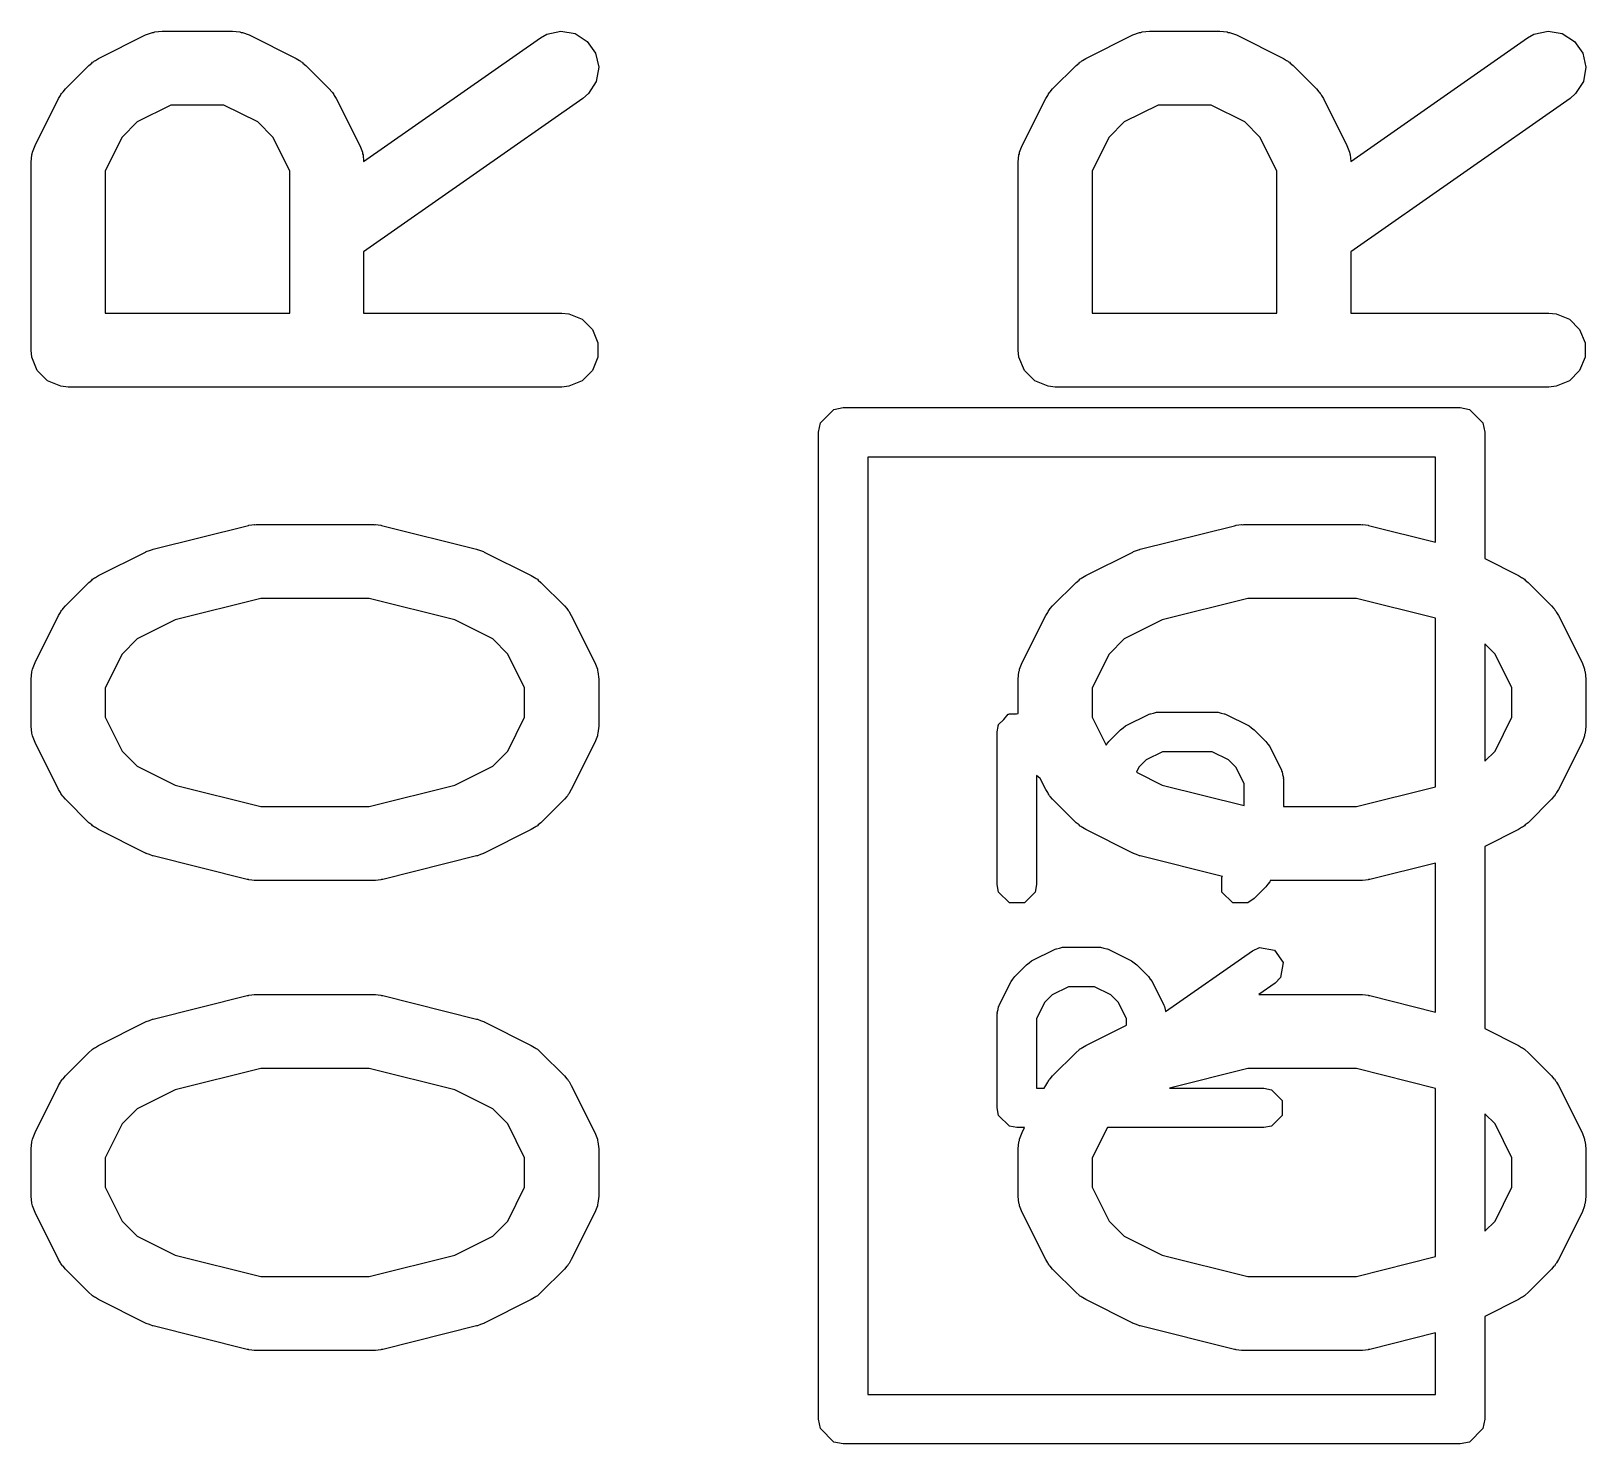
# Model space of a CAD drawing. Header units: inches. Extents: x 1.92 to 4.46, y -4.34 to -2.08.
# Drawn here: x 2.198 to 2.322, y -3.5457 to -3.4329 of the extents above; entities that cross this region are included whole.
import ezdxf

# ---------------------------------------------------------------- set-up
doc = ezdxf.new("R2010")
doc.units = ezdxf.units.IN
doc.header["$MEASUREMENT"] = 0
doc.layers.add('BLACK', color=250, linetype='CONTINUOUS')

msp = doc.modelspace()

# ---------------------------------------------------------------- linework, layer by layer
at = {"layer": 'BLACK', "linetype": 'CONTINUOUS'}
for p, q in [((2.20341, -3.43514), (2.20716, -3.43326)), ((2.20716, -3.43326), (2.2077, -3.43305)), ((2.2077, -3.43305), (2.2078, -3.43305)), ((2.2078, -3.43305), (2.2079, -3.43301)), ((2.2079, -3.43301), (2.20848, -3.43295)), ((2.20848, -3.43295), (2.2141, -3.43295)), ((2.2141, -3.43295), (2.21468, -3.43301)), ((2.21468, -3.43301), (2.21477, -3.43305)), ((2.21477, -3.43305), (2.21488, -3.43305)), ((2.21488, -3.43305), (2.21542, -3.43326)), ((2.21542, -3.43326), (2.21917, -3.43514)), ((2.22455, -3.44336), (2.23865, -3.43348)), ((2.23865, -3.43348), (2.23916, -3.4332)), ((2.23916, -3.4332), (2.24028, -3.43295)), ((2.24028, -3.43295), (2.24142, -3.43315)), ((2.24142, -3.43315), (2.24239, -3.43377)), ((2.24239, -3.43377), (2.24305, -3.43471)), ((2.28215, -3.43514), (2.2859, -3.43326)), ((2.2859, -3.43326), (2.28644, -3.43305)), ((2.28644, -3.43305), (2.28654, -3.43305)), ((2.28654, -3.43305), (2.28664, -3.43301)), ((2.28664, -3.43301), (2.28722, -3.43295)), ((2.28722, -3.43295), (2.29284, -3.43295)), ((2.29284, -3.43295), (2.29342, -3.43301)), ((2.29342, -3.43301), (2.29351, -3.43305)), ((2.29351, -3.43305), (2.29362, -3.43305)), ((2.29362, -3.43305), (2.29416, -3.43326)), ((2.29416, -3.43326), (2.29791, -3.43514)), ((2.30329, -3.44336), (2.31739, -3.43348)), ((2.31739, -3.43348), (2.3179, -3.4332)), ((2.3179, -3.4332), (2.31902, -3.43295)), ((2.31902, -3.43295), (2.32016, -3.43315)), ((2.32016, -3.43315), (2.32113, -3.43377)), ((2.32113, -3.43377), (2.32179, -3.43471)), ((2.20316, -3.43529), (2.20341, -3.43514)), ((2.21917, -3.43514), (2.21942, -3.43529)), ((2.24305, -3.43471), (2.2433, -3.43584)), ((2.2819, -3.43529), (2.28215, -3.43514)), ((2.29791, -3.43514), (2.29816, -3.43529)), ((2.32179, -3.43471), (2.32204, -3.43584)), ((2.20076, -3.43756), (2.20264, -3.43569)), ((2.20264, -3.43569), (2.20287, -3.4355)), ((2.20287, -3.4355), (2.20292, -3.43544)), ((2.20292, -3.43544), (2.20301, -3.43539)), ((2.20301, -3.43539), (2.20309, -3.43532)), ((2.20309, -3.43532), (2.20316, -3.43529)), ((2.21942, -3.43529), (2.21949, -3.43532)), ((2.21949, -3.43532), (2.21957, -3.43539)), ((2.21957, -3.43539), (2.21966, -3.43544)), ((2.21966, -3.43544), (2.21971, -3.4355)), ((2.21971, -3.4355), (2.21994, -3.43569)), ((2.21994, -3.43569), (2.22181, -3.43756)), ((2.2433, -3.43584), (2.2431, -3.43697)), ((2.2795, -3.43756), (2.28138, -3.43569)), ((2.28138, -3.43569), (2.28161, -3.4355)), ((2.28161, -3.4355), (2.28166, -3.43544)), ((2.28166, -3.43544), (2.28175, -3.43539)), ((2.28175, -3.43539), (2.28183, -3.43532)), ((2.28183, -3.43532), (2.2819, -3.43529)), ((2.29816, -3.43529), (2.29823, -3.43532)), ((2.29823, -3.43532), (2.29831, -3.43539)), ((2.29831, -3.43539), (2.2984, -3.43544)), ((2.2984, -3.43544), (2.29845, -3.4355)), ((2.29845, -3.4355), (2.29868, -3.43569)), ((2.29868, -3.43569), (2.30055, -3.43756)), ((2.32204, -3.43584), (2.32184, -3.43697)), ((2.20058, -3.43779), (2.20076, -3.43756)), ((2.22181, -3.43756), (2.222, -3.43779)), ((2.2431, -3.43697), (2.24248, -3.43794)), ((2.27932, -3.43779), (2.2795, -3.43756)), ((2.30055, -3.43756), (2.30074, -3.43779)), ((2.32184, -3.43697), (2.32122, -3.43794)), ((2.19834, -3.44208), (2.20021, -3.43833)), ((2.20021, -3.43833), (2.20037, -3.43808)), ((2.20037, -3.43808), (2.2004, -3.43801)), ((2.2004, -3.43801), (2.20046, -3.43793)), ((2.20046, -3.43793), (2.20052, -3.43784)), ((2.20052, -3.43784), (2.20058, -3.43779)), ((2.20917, -3.43885), (2.20648, -3.4402)), ((2.2134, -3.43885), (2.20917, -3.43885)), ((2.2161, -3.4402), (2.2134, -3.43885)), ((2.222, -3.43779), (2.22206, -3.43784)), ((2.22206, -3.43784), (2.22211, -3.43793)), ((2.22211, -3.43793), (2.22218, -3.43801)), ((2.22218, -3.43801), (2.22221, -3.43808)), ((2.22221, -3.43808), (2.22237, -3.43833)), ((2.22237, -3.43833), (2.22424, -3.44208)), ((2.24204, -3.43832), (2.22455, -3.45056)), ((2.24248, -3.43794), (2.24204, -3.43832)), ((2.27708, -3.44208), (2.27895, -3.43833)), ((2.27895, -3.43833), (2.27911, -3.43808)), ((2.27911, -3.43808), (2.27914, -3.43801)), ((2.27914, -3.43801), (2.2792, -3.43793)), ((2.2792, -3.43793), (2.27926, -3.43784)), ((2.27926, -3.43784), (2.27932, -3.43779)), ((2.28791, -3.43885), (2.28522, -3.4402)), ((2.29214, -3.43885), (2.28791, -3.43885)), ((2.29484, -3.4402), (2.29214, -3.43885)), ((2.30074, -3.43779), (2.3008, -3.43784)), ((2.3008, -3.43784), (2.30085, -3.43793)), ((2.30085, -3.43793), (2.30092, -3.43801)), ((2.30092, -3.43801), (2.30095, -3.43808)), ((2.30095, -3.43808), (2.30111, -3.43833)), ((2.30111, -3.43833), (2.30298, -3.44208)), ((2.32078, -3.43832), (2.30329, -3.45056)), ((2.32122, -3.43794), (2.32078, -3.43832)), ((2.20528, -3.4414), (2.20393, -3.4441)), ((2.20648, -3.4402), (2.20528, -3.4414)), ((2.2173, -3.4414), (2.2161, -3.4402)), ((2.21865, -3.4441), (2.2173, -3.4414)), ((2.28402, -3.4414), (2.28267, -3.4441)), ((2.28522, -3.4402), (2.28402, -3.4414)), ((2.29604, -3.4414), (2.29484, -3.4402)), ((2.29739, -3.4441), (2.29604, -3.4414)), ((2.19812, -3.44273), (2.19813, -3.44262)), ((2.19813, -3.44262), (2.19834, -3.44208)), ((2.22424, -3.44208), (2.22445, -3.44262)), ((2.22445, -3.44262), (2.22445, -3.44273)), ((2.27686, -3.44273), (2.27687, -3.44262)), ((2.27687, -3.44262), (2.27708, -3.44208)), ((2.30298, -3.44208), (2.30319, -3.44262)), ((2.30319, -3.44262), (2.3032, -3.44273)), ((2.19802, -3.4434), (2.19808, -3.44282)), ((2.19802, -3.4584), (2.19802, -3.4434)), ((2.19808, -3.44282), (2.19812, -3.44273)), ((2.22445, -3.44273), (2.2245, -3.44282)), ((2.2245, -3.44282), (2.22455, -3.44336)), ((2.27676, -3.4434), (2.27682, -3.44282)), ((2.27676, -3.4584), (2.27676, -3.4434)), ((2.27682, -3.44282), (2.27686, -3.44273)), ((2.3032, -3.44273), (2.30324, -3.44282)), ((2.30324, -3.44282), (2.30329, -3.44336)), ((2.20393, -3.4441), (2.20393, -3.45545)), ((2.21865, -3.45545), (2.21865, -3.4441)), ((2.28267, -3.4441), (2.28267, -3.45545)), ((2.29739, -3.45545), (2.29739, -3.4441)), ((2.22455, -3.45056), (2.22455, -3.45545)), ((2.30329, -3.45056), (2.30329, -3.45545)), ((2.20393, -3.45545), (2.21865, -3.45545)), ((2.22455, -3.45545), (2.24035, -3.45545)), ((2.24035, -3.45545), (2.24092, -3.4555)), ((2.24092, -3.4555), (2.24199, -3.45594)), ((2.24199, -3.45594), (2.2428, -3.45676)), ((2.28267, -3.45545), (2.29739, -3.45545)), ((2.30329, -3.45545), (2.31909, -3.45545)), ((2.31909, -3.45545), (2.31966, -3.4555)), ((2.31966, -3.4555), (2.32073, -3.45594)), ((2.32073, -3.45594), (2.32154, -3.45676)), ((2.2428, -3.45676), (2.24324, -3.45782)), ((2.32154, -3.45676), (2.32198, -3.45782)), ((2.19808, -3.45897), (2.19802, -3.4584)), ((2.24324, -3.45782), (2.24324, -3.45897)), ((2.27682, -3.45897), (2.27676, -3.4584)), ((2.32198, -3.45782), (2.32198, -3.45897)), ((2.19852, -3.46004), (2.19808, -3.45897)), ((2.24324, -3.45897), (2.2428, -3.46004)), ((2.27726, -3.46004), (2.27682, -3.45897)), ((2.32198, -3.45897), (2.32154, -3.46004)), ((2.19934, -3.46085), (2.19852, -3.46004)), ((2.2004, -3.46129), (2.19934, -3.46085)), ((2.24199, -3.46085), (2.24092, -3.46129)), ((2.2428, -3.46004), (2.24199, -3.46085)), ((2.27808, -3.46085), (2.27726, -3.46004)), ((2.27914, -3.46129), (2.27808, -3.46085)), ((2.32073, -3.46085), (2.31966, -3.46129)), ((2.32154, -3.46004), (2.32073, -3.46085)), ((2.20098, -3.46135), (2.2004, -3.46129)), ((2.24035, -3.46135), (2.20098, -3.46135)), ((2.24092, -3.46129), (2.24035, -3.46135)), ((2.27972, -3.46135), (2.27914, -3.46129)), ((2.31909, -3.46135), (2.27972, -3.46135)), ((2.31966, -3.46129), (2.31909, -3.46135)), ((2.26098, -3.46421), (2.26204, -3.46314)), ((2.26204, -3.46314), (2.2628, -3.46299)), ((2.2628, -3.46299), (2.31201, -3.46299)), ((2.31201, -3.46299), (2.31276, -3.46314)), ((2.31276, -3.46314), (2.31383, -3.46421)), ((2.26083, -3.46496), (2.26098, -3.46421)), ((2.26083, -3.5437), (2.26083, -3.46496)), ((2.31383, -3.46421), (2.31398, -3.46496)), ((2.31398, -3.46496), (2.31398, -3.47504)), ((2.26476, -3.46693), (2.26476, -3.54173)), ((2.31004, -3.46693), (2.26476, -3.46693)), ((2.31004, -3.47372), (2.31004, -3.46693)), ((2.20776, -3.47428), (2.21526, -3.47241)), ((2.21526, -3.47241), (2.21536, -3.47239)), ((2.21536, -3.47239), (2.2154, -3.47238)), ((2.2154, -3.47238), (2.21562, -3.47235)), ((2.21562, -3.47235), (2.21583, -3.47232)), ((2.21583, -3.47232), (2.21587, -3.47233)), ((2.21587, -3.47233), (2.21598, -3.47232)), ((2.21598, -3.47232), (2.22535, -3.47232)), ((2.22535, -3.47232), (2.22545, -3.47233)), ((2.22545, -3.47233), (2.22549, -3.47232)), ((2.22549, -3.47232), (2.22571, -3.47235)), ((2.22571, -3.47235), (2.22593, -3.47238)), ((2.22593, -3.47238), (2.22597, -3.47239)), ((2.22597, -3.47239), (2.22607, -3.47241)), ((2.22607, -3.47241), (2.23356, -3.47428)), ((2.2865, -3.47428), (2.294, -3.47241)), ((2.294, -3.47241), (2.2941, -3.47239)), ((2.2941, -3.47239), (2.29414, -3.47238)), ((2.29414, -3.47238), (2.29436, -3.47235)), ((2.29436, -3.47235), (2.29457, -3.47232)), ((2.29457, -3.47232), (2.29461, -3.47233)), ((2.29461, -3.47233), (2.29472, -3.47232)), ((2.29472, -3.47232), (2.30409, -3.47232)), ((2.30409, -3.47232), (2.30419, -3.47233)), ((2.30419, -3.47233), (2.30423, -3.47232)), ((2.30423, -3.47232), (2.30445, -3.47235)), ((2.30445, -3.47235), (2.30467, -3.47238)), ((2.30467, -3.47238), (2.30471, -3.47239)), ((2.30471, -3.47239), (2.30481, -3.47241)), ((2.30481, -3.47241), (2.31004, -3.47372)), ((2.20341, -3.47638), (2.20716, -3.47451)), ((2.20716, -3.47451), (2.2072, -3.47449)), ((2.2072, -3.47449), (2.20721, -3.47448)), ((2.20721, -3.47448), (2.20746, -3.47439)), ((2.20746, -3.47439), (2.2077, -3.4743)), ((2.2077, -3.4743), (2.20772, -3.4743)), ((2.20772, -3.4743), (2.20776, -3.47428)), ((2.23356, -3.47428), (2.23361, -3.4743)), ((2.23361, -3.4743), (2.23363, -3.4743)), ((2.23363, -3.4743), (2.23387, -3.47439)), ((2.23387, -3.47439), (2.23411, -3.47448)), ((2.23411, -3.47448), (2.23413, -3.47449)), ((2.23413, -3.47449), (2.23417, -3.47451)), ((2.23417, -3.47451), (2.23792, -3.47638)), ((2.28215, -3.47638), (2.2859, -3.47451)), ((2.2859, -3.47451), (2.28594, -3.47449)), ((2.28594, -3.47449), (2.28596, -3.47448)), ((2.28596, -3.47448), (2.2862, -3.47439)), ((2.2862, -3.47439), (2.28644, -3.4743)), ((2.28644, -3.4743), (2.28646, -3.4743)), ((2.28646, -3.4743), (2.2865, -3.47428)), ((2.31398, -3.47504), (2.31666, -3.47638)), ((2.20076, -3.47881), (2.20264, -3.47693)), ((2.20264, -3.47693), (2.20287, -3.47675)), ((2.20287, -3.47675), (2.20292, -3.47669)), ((2.20292, -3.47669), (2.20301, -3.47663)), ((2.20301, -3.47663), (2.20309, -3.47657)), ((2.20309, -3.47657), (2.20316, -3.47654)), ((2.20316, -3.47654), (2.20341, -3.47638)), ((2.23792, -3.47638), (2.23817, -3.47654)), ((2.23817, -3.47654), (2.23824, -3.47657)), ((2.23824, -3.47657), (2.23832, -3.47663)), ((2.23832, -3.47663), (2.23841, -3.47669)), ((2.23841, -3.47669), (2.23846, -3.47675)), ((2.23846, -3.47675), (2.23869, -3.47693)), ((2.23869, -3.47693), (2.24056, -3.47881)), ((2.2795, -3.47881), (2.28138, -3.47693)), ((2.28138, -3.47693), (2.28161, -3.47675)), ((2.28161, -3.47675), (2.28166, -3.47669)), ((2.28166, -3.47669), (2.28175, -3.47663)), ((2.28175, -3.47663), (2.28183, -3.47657)), ((2.28183, -3.47657), (2.2819, -3.47654)), ((2.2819, -3.47654), (2.28215, -3.47638)), ((2.31666, -3.47638), (2.31691, -3.47654)), ((2.31691, -3.47654), (2.31698, -3.47657)), ((2.31698, -3.47657), (2.31706, -3.47663)), ((2.31706, -3.47663), (2.31715, -3.47669)), ((2.31715, -3.47669), (2.3172, -3.47675)), ((2.3172, -3.47675), (2.31743, -3.47693)), ((2.31743, -3.47693), (2.3193, -3.47881)), ((2.21634, -3.47822), (2.20951, -3.47993)), ((2.22499, -3.47822), (2.21634, -3.47822)), ((2.23182, -3.47993), (2.22499, -3.47822)), ((2.29508, -3.47822), (2.28825, -3.47993)), ((2.30373, -3.47822), (2.29508, -3.47822)), ((2.31004, -3.4798), (2.30373, -3.47822)), ((2.19834, -3.48333), (2.20021, -3.47958)), ((2.20021, -3.47958), (2.20037, -3.47933)), ((2.20037, -3.47933), (2.2004, -3.47926)), ((2.2004, -3.47926), (2.20046, -3.47917)), ((2.20046, -3.47917), (2.20052, -3.47909)), ((2.20052, -3.47909), (2.20058, -3.47903)), ((2.20058, -3.47903), (2.20076, -3.47881)), ((2.24056, -3.47881), (2.24075, -3.47903)), ((2.24075, -3.47903), (2.24081, -3.47909)), ((2.24081, -3.47909), (2.24086, -3.47917)), ((2.24086, -3.47917), (2.24093, -3.47926)), ((2.24093, -3.47926), (2.24096, -3.47933)), ((2.24096, -3.47933), (2.24111, -3.47958)), ((2.24111, -3.47958), (2.24299, -3.48333)), ((2.27708, -3.48333), (2.27895, -3.47958)), ((2.27895, -3.47958), (2.27911, -3.47933)), ((2.27911, -3.47933), (2.27914, -3.47926)), ((2.27914, -3.47926), (2.2792, -3.47917)), ((2.2792, -3.47917), (2.27926, -3.47909)), ((2.27926, -3.47909), (2.27932, -3.47903)), ((2.27932, -3.47903), (2.2795, -3.47881)), ((2.31004, -3.49324), (2.31004, -3.4798)), ((2.3193, -3.47881), (2.31949, -3.47903)), ((2.31949, -3.47903), (2.31955, -3.47909)), ((2.31955, -3.47909), (2.3196, -3.47917)), ((2.3196, -3.47917), (2.31967, -3.47926)), ((2.31967, -3.47926), (2.3197, -3.47933)), ((2.3197, -3.47933), (2.31985, -3.47958)), ((2.31985, -3.47958), (2.32173, -3.48333)), ((2.20951, -3.47993), (2.20648, -3.48145)), ((2.23485, -3.48145), (2.23182, -3.47993)), ((2.28825, -3.47993), (2.28522, -3.48145)), ((2.20648, -3.48145), (2.20528, -3.48265)), ((2.23605, -3.48265), (2.23485, -3.48145)), ((2.28522, -3.48145), (2.28402, -3.48265)), ((2.31479, -3.48265), (2.31398, -3.48184)), ((2.31398, -3.48184), (2.31398, -3.4912)), ((2.19813, -3.48387), (2.19834, -3.48333)), ((2.20528, -3.48265), (2.20393, -3.48534)), ((2.23739, -3.48534), (2.23605, -3.48265)), ((2.24299, -3.48333), (2.2432, -3.48387)), ((2.27687, -3.48387), (2.27708, -3.48333)), ((2.28402, -3.48265), (2.28267, -3.48534)), ((2.31613, -3.48534), (2.31479, -3.48265)), ((2.32173, -3.48333), (2.32194, -3.48387)), ((2.19802, -3.48465), (2.19808, -3.48407)), ((2.19802, -3.4884), (2.19802, -3.48465)), ((2.19808, -3.48407), (2.19812, -3.48397)), ((2.19812, -3.48397), (2.19813, -3.48387)), ((2.2432, -3.48387), (2.2432, -3.48397)), ((2.2432, -3.48397), (2.24324, -3.48407)), ((2.24324, -3.48407), (2.2433, -3.48465)), ((2.2433, -3.48465), (2.2433, -3.4884)), ((2.27676, -3.48465), (2.27682, -3.48407)), ((2.27676, -3.4874), (2.27676, -3.48465)), ((2.27682, -3.48407), (2.27686, -3.48397)), ((2.27686, -3.48397), (2.27687, -3.48387)), ((2.32194, -3.48387), (2.32194, -3.48397)), ((2.32194, -3.48397), (2.32198, -3.48407)), ((2.32198, -3.48407), (2.32204, -3.48465)), ((2.32204, -3.48465), (2.32204, -3.4884)), ((2.20393, -3.48534), (2.20393, -3.4877)), ((2.23739, -3.4877), (2.23739, -3.48534)), ((2.28267, -3.48534), (2.28267, -3.4877)), ((2.31613, -3.4877), (2.31613, -3.48534)), ((2.28755, -3.48736), (2.2878, -3.48729)), ((2.2878, -3.48729), (2.28783, -3.4873)), ((2.28783, -3.4873), (2.28791, -3.48729)), ((2.28791, -3.48729), (2.29259, -3.48729)), ((2.29259, -3.48729), (2.29267, -3.4873)), ((2.29267, -3.4873), (2.29271, -3.48729)), ((2.29271, -3.48729), (2.29295, -3.48736)), ((2.19808, -3.48897), (2.19802, -3.4884)), ((2.20393, -3.4877), (2.20528, -3.4904)), ((2.23605, -3.4904), (2.23739, -3.4877)), ((2.2433, -3.4884), (2.24324, -3.48897)), ((2.27508, -3.48886), (2.27517, -3.48842)), ((2.27517, -3.48836), (2.27519, -3.48833)), ((2.27517, -3.48842), (2.27517, -3.48836)), ((2.27519, -3.48833), (2.2752, -3.48826)), ((2.2752, -3.48826), (2.2756, -3.48787)), ((2.2756, -3.48787), (2.27596, -3.48745)), ((2.27596, -3.48745), (2.27602, -3.48745)), ((2.27602, -3.48745), (2.27606, -3.48741)), ((2.27606, -3.48741), (2.27661, -3.48741)), ((2.27661, -3.48741), (2.27676, -3.4874)), ((2.28267, -3.4877), (2.28378, -3.48992)), ((2.28492, -3.48869), (2.28513, -3.48855)), ((2.28513, -3.48855), (2.28533, -3.48839)), ((2.28533, -3.48839), (2.2872, -3.48746)), ((2.2872, -3.48746), (2.28728, -3.48743)), ((2.28728, -3.48743), (2.28731, -3.48741)), ((2.28731, -3.48741), (2.28755, -3.48736)), ((2.29295, -3.48736), (2.2932, -3.48741)), ((2.2932, -3.48741), (2.29322, -3.48743)), ((2.29322, -3.48743), (2.2933, -3.48746)), ((2.2933, -3.48746), (2.29517, -3.48839)), ((2.29517, -3.48839), (2.29537, -3.48855)), ((2.29537, -3.48855), (2.29558, -3.48869)), ((2.31479, -3.4904), (2.31613, -3.4877)), ((2.32204, -3.4884), (2.32198, -3.48897)), ((2.19812, -3.48907), (2.19808, -3.48897)), ((2.19813, -3.48918), (2.19812, -3.48907)), ((2.19834, -3.48972), (2.19813, -3.48918)), ((2.20021, -3.49347), (2.19834, -3.48972)), ((2.24299, -3.48972), (2.24111, -3.49347)), ((2.2432, -3.48918), (2.24299, -3.48972)), ((2.24324, -3.48897), (2.2432, -3.48907)), ((2.2432, -3.48907), (2.2432, -3.48918)), ((2.27508, -3.50105), (2.27508, -3.48886)), ((2.28384, -3.48983), (2.28398, -3.48963)), ((2.28398, -3.48963), (2.28492, -3.48869)), ((2.29558, -3.48869), (2.29652, -3.48963)), ((2.29652, -3.48963), (2.29666, -3.48984)), ((2.32173, -3.48972), (2.31985, -3.49347)), ((2.32194, -3.48918), (2.32173, -3.48972)), ((2.32198, -3.48897), (2.32194, -3.48907)), ((2.32194, -3.48907), (2.32194, -3.48918)), ((2.20528, -3.4904), (2.20648, -3.49159)), ((2.23485, -3.49159), (2.23605, -3.4904)), ((2.28378, -3.48992), (2.28384, -3.48983)), ((2.28828, -3.49044), (2.28697, -3.4911)), ((2.29222, -3.49044), (2.28828, -3.49044)), ((2.29354, -3.4911), (2.29222, -3.49044)), ((2.29666, -3.48984), (2.29682, -3.49003)), ((2.29682, -3.49003), (2.29775, -3.49191)), ((2.31398, -3.4912), (2.31479, -3.4904)), ((2.20648, -3.49159), (2.20951, -3.49311)), ((2.23182, -3.49311), (2.23485, -3.49159)), ((2.28639, -3.49167), (2.28619, -3.49208)), ((2.28619, -3.49208), (2.28825, -3.49311)), ((2.28697, -3.4911), (2.28639, -3.49167)), ((2.29411, -3.49167), (2.29354, -3.4911)), ((2.29477, -3.49299), (2.29411, -3.49167)), ((2.29775, -3.49191), (2.29777, -3.49199)), ((2.29777, -3.49199), (2.2978, -3.49201)), ((2.2978, -3.49201), (2.29785, -3.49226)), ((2.29785, -3.49226), (2.29792, -3.4925)), ((2.20037, -3.49371), (2.20021, -3.49347)), ((2.20951, -3.49311), (2.21634, -3.49482)), ((2.22499, -3.49482), (2.23182, -3.49311)), ((2.24111, -3.49347), (2.24096, -3.49371)), ((2.2785, -3.49257), (2.27823, -3.49233)), ((2.27823, -3.49233), (2.27823, -3.50105)), ((2.27895, -3.49347), (2.2785, -3.49257)), ((2.27911, -3.49371), (2.27895, -3.49347)), ((2.28825, -3.49311), (2.29477, -3.49474)), ((2.29477, -3.49474), (2.29477, -3.49299)), ((2.29792, -3.4925), (2.2979, -3.49254)), ((2.2979, -3.49254), (2.29792, -3.49261)), ((2.29792, -3.49261), (2.29792, -3.49482)), ((2.30373, -3.49482), (2.31004, -3.49324)), ((2.31985, -3.49347), (2.3197, -3.49371)), ((2.2004, -3.49379), (2.20037, -3.49371)), ((2.20046, -3.49387), (2.2004, -3.49379)), ((2.20052, -3.49396), (2.20046, -3.49387)), ((2.20058, -3.49401), (2.20052, -3.49396)), ((2.20076, -3.49423), (2.20058, -3.49401)), ((2.20264, -3.49611), (2.20076, -3.49423)), ((2.24056, -3.49423), (2.23869, -3.49611)), ((2.24075, -3.49401), (2.24056, -3.49423)), ((2.24081, -3.49396), (2.24075, -3.49401)), ((2.24086, -3.49387), (2.24081, -3.49396)), ((2.24093, -3.49379), (2.24086, -3.49387)), ((2.24096, -3.49371), (2.24093, -3.49379)), ((2.27914, -3.49379), (2.27911, -3.49371)), ((2.2792, -3.49387), (2.27914, -3.49379)), ((2.27926, -3.49396), (2.2792, -3.49387)), ((2.27932, -3.49401), (2.27926, -3.49396)), ((2.2795, -3.49423), (2.27932, -3.49401)), ((2.28138, -3.49611), (2.2795, -3.49423)), ((2.3193, -3.49423), (2.31743, -3.49611)), ((2.31949, -3.49401), (2.3193, -3.49423)), ((2.31955, -3.49396), (2.31949, -3.49401)), ((2.3196, -3.49387), (2.31955, -3.49396)), ((2.31967, -3.49379), (2.3196, -3.49387)), ((2.3197, -3.49371), (2.31967, -3.49379)), ((2.21634, -3.49482), (2.22499, -3.49482)), ((2.29792, -3.49482), (2.30373, -3.49482)), ((2.20287, -3.49629), (2.20264, -3.49611)), ((2.20292, -3.49635), (2.20287, -3.49629)), ((2.20301, -3.49641), (2.20292, -3.49635)), ((2.20309, -3.49647), (2.20301, -3.49641)), ((2.20316, -3.4965), (2.20309, -3.49647)), ((2.20341, -3.49666), (2.20316, -3.4965)), ((2.20716, -3.49854), (2.20341, -3.49666)), ((2.23792, -3.49666), (2.23417, -3.49854)), ((2.23817, -3.4965), (2.23792, -3.49666)), ((2.23824, -3.49647), (2.23817, -3.4965)), ((2.23832, -3.49641), (2.23824, -3.49647)), ((2.23841, -3.49635), (2.23832, -3.49641)), ((2.23846, -3.49629), (2.23841, -3.49635)), ((2.23869, -3.49611), (2.23846, -3.49629)), ((2.28161, -3.49629), (2.28138, -3.49611)), ((2.28166, -3.49635), (2.28161, -3.49629)), ((2.28175, -3.49641), (2.28166, -3.49635)), ((2.28183, -3.49647), (2.28175, -3.49641)), ((2.2819, -3.4965), (2.28183, -3.49647)), ((2.28215, -3.49666), (2.2819, -3.4965)), ((2.2859, -3.49854), (2.28215, -3.49666)), ((2.31666, -3.49666), (2.31398, -3.498)), ((2.31691, -3.4965), (2.31666, -3.49666)), ((2.31698, -3.49647), (2.31691, -3.4965)), ((2.31706, -3.49641), (2.31698, -3.49647)), ((2.31715, -3.49635), (2.31706, -3.49641)), ((2.3172, -3.49629), (2.31715, -3.49635)), ((2.31743, -3.49611), (2.3172, -3.49629)), ((2.31398, -3.498), (2.31398, -3.51253)), ((2.2072, -3.49855), (2.20716, -3.49854)), ((2.20721, -3.49856), (2.2072, -3.49855)), ((2.20746, -3.49865), (2.20721, -3.49856)), ((2.2077, -3.49874), (2.20746, -3.49865)), ((2.20772, -3.49874), (2.2077, -3.49874)), ((2.20776, -3.49876), (2.20772, -3.49874)), ((2.21526, -3.50063), (2.20776, -3.49876)), ((2.23356, -3.49876), (2.22607, -3.50063)), ((2.23361, -3.49874), (2.23356, -3.49876)), ((2.23363, -3.49874), (2.23361, -3.49874)), ((2.23387, -3.49865), (2.23363, -3.49874)), ((2.23411, -3.49856), (2.23387, -3.49865)), ((2.23413, -3.49855), (2.23411, -3.49856)), ((2.23417, -3.49854), (2.23413, -3.49855)), ((2.28594, -3.49855), (2.2859, -3.49854)), ((2.28596, -3.49856), (2.28594, -3.49855)), ((2.2862, -3.49865), (2.28596, -3.49856)), ((2.28644, -3.49874), (2.2862, -3.49865)), ((2.28646, -3.49874), (2.28644, -3.49874)), ((2.2865, -3.49876), (2.28646, -3.49874)), ((2.29305, -3.5004), (2.2865, -3.49876)), ((2.31004, -3.49933), (2.30481, -3.50063)), ((2.31004, -3.51121), (2.31004, -3.49933)), ((2.21536, -3.50065), (2.21526, -3.50063)), ((2.2154, -3.50067), (2.21536, -3.50065)), ((2.21562, -3.50069), (2.2154, -3.50067)), ((2.21583, -3.50072), (2.21562, -3.50069)), ((2.21587, -3.50071), (2.21583, -3.50072)), ((2.21598, -3.50072), (2.21587, -3.50071)), ((2.22535, -3.50072), (2.21598, -3.50072)), ((2.22545, -3.50071), (2.22535, -3.50072)), ((2.22549, -3.50072), (2.22545, -3.50071)), ((2.22571, -3.50069), (2.22549, -3.50072)), ((2.22593, -3.50067), (2.22571, -3.50069)), ((2.22597, -3.50065), (2.22593, -3.50067)), ((2.22607, -3.50063), (2.22597, -3.50065)), ((2.29301, -3.50045), (2.29305, -3.5004)), ((2.29301, -3.50165), (2.29301, -3.50045)), ((2.29682, -3.50082), (2.29666, -3.50102)), ((2.29686, -3.50072), (2.29682, -3.50082)), ((2.30409, -3.50072), (2.29686, -3.50072)), ((2.30419, -3.50071), (2.30409, -3.50072)), ((2.30423, -3.50072), (2.30419, -3.50071)), ((2.30445, -3.50069), (2.30423, -3.50072)), ((2.30467, -3.50067), (2.30445, -3.50069)), ((2.30471, -3.50065), (2.30467, -3.50067)), ((2.30481, -3.50063), (2.30471, -3.50065)), ((2.2752, -3.50165), (2.27508, -3.50105)), ((2.27606, -3.5025), (2.2752, -3.50165)), ((2.27811, -3.50165), (2.27726, -3.5025)), ((2.27823, -3.50105), (2.27811, -3.50165)), ((2.29387, -3.5025), (2.29301, -3.50165)), ((2.29558, -3.50216), (2.29507, -3.5025)), ((2.29652, -3.50123), (2.29558, -3.50216)), ((2.29666, -3.50102), (2.29652, -3.50123)), ((2.27726, -3.5025), (2.27606, -3.5025)), ((2.29507, -3.5025), (2.29387, -3.5025)), ((2.27763, -3.50729), (2.27783, -3.50714)), ((2.27783, -3.50714), (2.2797, -3.5062)), ((2.2797, -3.5062), (2.27978, -3.50618)), ((2.27978, -3.50618), (2.27981, -3.50616)), ((2.27981, -3.50616), (2.28005, -3.50611)), ((2.28005, -3.50611), (2.2803, -3.50604)), ((2.2803, -3.50604), (2.28033, -3.50605)), ((2.28033, -3.50605), (2.28041, -3.50604)), ((2.28041, -3.50604), (2.28322, -3.50604)), ((2.28322, -3.50604), (2.2833, -3.50605)), ((2.2833, -3.50605), (2.28333, -3.50604)), ((2.28333, -3.50604), (2.28358, -3.50611)), ((2.28358, -3.50611), (2.28382, -3.50616)), ((2.28382, -3.50616), (2.28385, -3.50618)), ((2.28385, -3.50618), (2.28393, -3.5062)), ((2.28393, -3.5062), (2.2858, -3.50714)), ((2.2858, -3.50714), (2.286, -3.5073)), ((2.28852, -3.51117), (2.29544, -3.50632)), ((2.29544, -3.50632), (2.296, -3.50607)), ((2.296, -3.50607), (2.29719, -3.50628)), ((2.29719, -3.50628), (2.29788, -3.50727)), ((2.27634, -3.50858), (2.27648, -3.50837)), ((2.27648, -3.50837), (2.27742, -3.50744)), ((2.27742, -3.50744), (2.27763, -3.50729)), ((2.286, -3.5073), (2.28621, -3.50744)), ((2.28621, -3.50744), (2.28715, -3.50837)), ((2.28715, -3.50837), (2.28729, -3.50858)), ((2.29788, -3.50727), (2.29767, -3.50846)), ((2.27525, -3.51066), (2.27619, -3.50878)), ((2.27619, -3.50878), (2.27634, -3.50858)), ((2.28078, -3.50919), (2.27947, -3.50984)), ((2.28285, -3.50919), (2.28078, -3.50919)), ((2.28416, -3.50984), (2.28285, -3.50919)), ((2.28729, -3.50858), (2.28744, -3.50878)), ((2.28744, -3.50878), (2.28838, -3.51066)), ((2.29725, -3.5089), (2.29594, -3.50981)), ((2.29767, -3.50846), (2.29725, -3.5089)), ((2.20776, -3.51178), (2.21526, -3.5099)), ((2.21526, -3.5099), (2.21536, -3.50989)), ((2.21536, -3.50989), (2.2154, -3.50987)), ((2.2154, -3.50987), (2.21562, -3.50985)), ((2.21562, -3.50985), (2.21583, -3.50982)), ((2.21583, -3.50982), (2.21587, -3.50982)), ((2.21587, -3.50982), (2.21598, -3.50981)), ((2.21598, -3.50981), (2.22535, -3.50981)), ((2.22535, -3.50981), (2.22545, -3.50982)), ((2.22545, -3.50982), (2.22549, -3.50982)), ((2.22549, -3.50982), (2.22571, -3.50985)), ((2.22571, -3.50985), (2.22593, -3.50987)), ((2.22593, -3.50987), (2.22597, -3.50989)), ((2.22597, -3.50989), (2.22607, -3.5099)), ((2.22607, -3.5099), (2.23356, -3.51178)), ((2.27516, -3.51101), (2.2752, -3.51076)), ((2.2752, -3.51076), (2.27523, -3.51073)), ((2.27523, -3.51073), (2.27525, -3.51066)), ((2.27889, -3.51042), (2.27823, -3.51173)), ((2.27947, -3.50984), (2.27889, -3.51042)), ((2.28474, -3.51042), (2.28416, -3.50984)), ((2.2854, -3.51173), (2.28474, -3.51042)), ((2.28838, -3.51066), (2.2884, -3.51073)), ((2.2884, -3.51073), (2.28843, -3.51076)), ((2.28843, -3.51076), (2.28847, -3.51101)), ((2.29594, -3.50981), (2.30409, -3.50981)), ((2.30409, -3.50981), (2.30419, -3.50982)), ((2.30419, -3.50982), (2.30423, -3.50982)), ((2.30423, -3.50982), (2.30445, -3.50985)), ((2.30445, -3.50985), (2.30467, -3.50987)), ((2.30467, -3.50987), (2.30471, -3.50989)), ((2.30471, -3.50989), (2.30481, -3.5099)), ((2.30481, -3.5099), (2.31004, -3.51121)), ((2.20341, -3.51388), (2.20716, -3.512)), ((2.20716, -3.512), (2.2072, -3.51198)), ((2.2072, -3.51198), (2.20721, -3.51197)), ((2.20721, -3.51197), (2.20746, -3.51189)), ((2.20746, -3.51189), (2.2077, -3.51179)), ((2.2077, -3.51179), (2.20772, -3.51179)), ((2.20772, -3.51179), (2.20776, -3.51178)), ((2.23356, -3.51178), (2.23361, -3.51179)), ((2.23361, -3.51179), (2.23363, -3.51179)), ((2.23363, -3.51179), (2.23387, -3.51189)), ((2.23387, -3.51189), (2.23411, -3.51197)), ((2.23411, -3.51197), (2.23413, -3.51198)), ((2.23413, -3.51198), (2.23417, -3.512)), ((2.23417, -3.512), (2.23792, -3.51388)), ((2.27508, -3.51136), (2.2751, -3.51128)), ((2.27508, -3.51886), (2.27508, -3.51136)), ((2.27509, -3.51125), (2.27516, -3.51101)), ((2.2751, -3.51128), (2.27509, -3.51125)), ((2.27823, -3.51173), (2.27823, -3.51729)), ((2.2854, -3.51225), (2.2854, -3.51173)), ((2.28847, -3.51101), (2.28852, -3.51117)), ((2.28215, -3.51388), (2.2854, -3.51225)), ((2.31398, -3.51253), (2.31666, -3.51388)), ((2.20076, -3.5163), (2.20264, -3.51443)), ((2.20264, -3.51443), (2.20287, -3.51424)), ((2.20287, -3.51424), (2.20292, -3.51418)), ((2.20292, -3.51418), (2.20301, -3.51413)), ((2.20301, -3.51413), (2.20309, -3.51406)), ((2.20309, -3.51406), (2.20316, -3.51403)), ((2.20316, -3.51403), (2.20341, -3.51388)), ((2.23792, -3.51388), (2.23817, -3.51403)), ((2.23817, -3.51403), (2.23824, -3.51406)), ((2.23824, -3.51406), (2.23832, -3.51413)), ((2.23832, -3.51413), (2.23841, -3.51418)), ((2.23841, -3.51418), (2.23846, -3.51424)), ((2.23846, -3.51424), (2.23869, -3.51443)), ((2.23869, -3.51443), (2.24056, -3.5163)), ((2.2795, -3.5163), (2.28138, -3.51443)), ((2.28138, -3.51443), (2.28161, -3.51424)), ((2.28161, -3.51424), (2.28166, -3.51418)), ((2.28166, -3.51418), (2.28175, -3.51413)), ((2.28175, -3.51413), (2.28183, -3.51406)), ((2.28183, -3.51406), (2.2819, -3.51403)), ((2.2819, -3.51403), (2.28215, -3.51388)), ((2.31666, -3.51388), (2.31691, -3.51403)), ((2.31691, -3.51403), (2.31698, -3.51406)), ((2.31698, -3.51406), (2.31706, -3.51413)), ((2.31706, -3.51413), (2.31715, -3.51418)), ((2.31715, -3.51418), (2.3172, -3.51424)), ((2.3172, -3.51424), (2.31743, -3.51443)), ((2.31743, -3.51443), (2.3193, -3.5163)), ((2.21634, -3.51572), (2.20951, -3.51743)), ((2.22499, -3.51572), (2.21634, -3.51572)), ((2.23182, -3.51743), (2.22499, -3.51572)), ((2.29508, -3.51572), (2.28882, -3.51729)), ((2.30373, -3.51572), (2.29508, -3.51572)), ((2.31004, -3.5173), (2.30373, -3.51572)), ((2.19834, -3.52082), (2.20021, -3.51707)), ((2.20021, -3.51707), (2.20037, -3.51682)), ((2.20037, -3.51682), (2.2004, -3.51675)), ((2.2004, -3.51675), (2.20046, -3.51667)), ((2.20046, -3.51667), (2.20052, -3.51658)), ((2.20052, -3.51658), (2.20058, -3.51653)), ((2.20058, -3.51653), (2.20076, -3.5163)), ((2.24056, -3.5163), (2.24075, -3.51653)), ((2.24075, -3.51653), (2.24081, -3.51658)), ((2.24081, -3.51658), (2.24086, -3.51667)), ((2.24086, -3.51667), (2.24093, -3.51675)), ((2.24093, -3.51675), (2.24096, -3.51682)), ((2.24096, -3.51682), (2.24111, -3.51707)), ((2.24111, -3.51707), (2.24299, -3.52082)), ((2.27884, -3.51729), (2.27895, -3.51707)), ((2.27895, -3.51707), (2.27911, -3.51682)), ((2.27911, -3.51682), (2.27914, -3.51675)), ((2.27914, -3.51675), (2.2792, -3.51667)), ((2.2792, -3.51667), (2.27926, -3.51658)), ((2.27926, -3.51658), (2.27932, -3.51653)), ((2.27932, -3.51653), (2.2795, -3.5163)), ((2.3193, -3.5163), (2.31949, -3.51653)), ((2.31949, -3.51653), (2.31955, -3.51658)), ((2.31955, -3.51658), (2.3196, -3.51667)), ((2.3196, -3.51667), (2.31967, -3.51675)), ((2.31967, -3.51675), (2.3197, -3.51682)), ((2.3197, -3.51682), (2.31985, -3.51707)), ((2.31985, -3.51707), (2.32173, -3.52082)), ((2.20951, -3.51743), (2.20648, -3.51894)), ((2.23485, -3.51894), (2.23182, -3.51743)), ((2.27823, -3.51729), (2.27884, -3.51729)), ((2.28882, -3.51729), (2.29634, -3.51729)), ((2.29634, -3.51729), (2.29695, -3.51741)), ((2.29695, -3.51741), (2.2978, -3.51826)), ((2.2978, -3.51826), (2.2978, -3.51946)), ((2.31004, -3.53073), (2.31004, -3.5173)), ((2.20648, -3.51894), (2.20528, -3.52014)), ((2.23605, -3.52014), (2.23485, -3.51894)), ((2.2752, -3.51946), (2.27508, -3.51886)), ((2.27606, -3.52032), (2.2752, -3.51946)), ((2.2978, -3.51946), (2.29695, -3.52032)), ((2.31479, -3.52014), (2.31398, -3.51933)), ((2.31398, -3.51933), (2.31398, -3.5287)), ((2.20528, -3.52014), (2.20393, -3.52284)), ((2.23739, -3.52284), (2.23605, -3.52014)), ((2.27666, -3.52043), (2.27606, -3.52032)), ((2.27727, -3.52043), (2.27666, -3.52043)), ((2.27708, -3.52082), (2.27727, -3.52043)), ((2.28387, -3.52043), (2.28267, -3.52284)), ((2.29634, -3.52043), (2.28387, -3.52043)), ((2.29695, -3.52032), (2.29634, -3.52043)), ((2.31613, -3.52284), (2.31479, -3.52014)), ((2.19802, -3.52214), (2.19808, -3.52156)), ((2.19808, -3.52156), (2.19812, -3.52147)), ((2.19812, -3.52147), (2.19813, -3.52136)), ((2.19813, -3.52136), (2.19834, -3.52082)), ((2.24299, -3.52082), (2.2432, -3.52136)), ((2.2432, -3.52136), (2.2432, -3.52147)), ((2.2432, -3.52147), (2.24324, -3.52156)), ((2.24324, -3.52156), (2.2433, -3.52214)), ((2.27676, -3.52214), (2.27682, -3.52156)), ((2.27682, -3.52156), (2.27686, -3.52147)), ((2.27686, -3.52147), (2.27687, -3.52136)), ((2.27687, -3.52136), (2.27708, -3.52082)), ((2.32173, -3.52082), (2.32194, -3.52136)), ((2.32194, -3.52136), (2.32194, -3.52147)), ((2.32194, -3.52147), (2.32198, -3.52156)), ((2.32198, -3.52156), (2.32204, -3.52214)), ((2.19802, -3.52589), (2.19802, -3.52214)), ((2.20393, -3.52284), (2.20393, -3.52519)), ((2.23739, -3.52519), (2.23739, -3.52284)), ((2.2433, -3.52214), (2.2433, -3.52589)), ((2.27676, -3.52589), (2.27676, -3.52214)), ((2.28267, -3.52284), (2.28267, -3.52519)), ((2.31613, -3.52519), (2.31613, -3.52284)), ((2.32204, -3.52214), (2.32204, -3.52589)), ((2.20393, -3.52519), (2.20528, -3.52789)), ((2.23605, -3.52789), (2.23739, -3.52519)), ((2.28267, -3.52519), (2.28402, -3.52789)), ((2.31479, -3.52789), (2.31613, -3.52519)), ((2.19808, -3.52647), (2.19802, -3.52589)), ((2.19812, -3.52656), (2.19808, -3.52647)), ((2.19813, -3.52667), (2.19812, -3.52656)), ((2.19834, -3.52721), (2.19813, -3.52667)), ((2.2432, -3.52667), (2.24299, -3.52721)), ((2.24324, -3.52647), (2.2432, -3.52656)), ((2.2432, -3.52656), (2.2432, -3.52667)), ((2.2433, -3.52589), (2.24324, -3.52647)), ((2.27682, -3.52647), (2.27676, -3.52589)), ((2.27686, -3.52656), (2.27682, -3.52647)), ((2.27687, -3.52667), (2.27686, -3.52656)), ((2.27708, -3.52721), (2.27687, -3.52667)), ((2.32194, -3.52667), (2.32173, -3.52721)), ((2.32198, -3.52647), (2.32194, -3.52656)), ((2.32194, -3.52656), (2.32194, -3.52667)), ((2.32204, -3.52589), (2.32198, -3.52647)), ((2.20021, -3.53096), (2.19834, -3.52721)), ((2.20528, -3.52789), (2.20648, -3.52909)), ((2.23485, -3.52909), (2.23605, -3.52789)), ((2.24299, -3.52721), (2.24111, -3.53096)), ((2.27895, -3.53096), (2.27708, -3.52721)), ((2.28402, -3.52789), (2.28522, -3.52909)), ((2.31398, -3.5287), (2.31479, -3.52789)), ((2.32173, -3.52721), (2.31985, -3.53096)), ((2.20648, -3.52909), (2.20951, -3.5306)), ((2.23182, -3.5306), (2.23485, -3.52909)), ((2.28522, -3.52909), (2.28825, -3.5306)), ((2.20951, -3.5306), (2.21634, -3.53231)), ((2.22499, -3.53231), (2.23182, -3.5306)), ((2.28825, -3.5306), (2.29508, -3.53231)), ((2.20037, -3.53121), (2.20021, -3.53096)), ((2.2004, -3.53128), (2.20037, -3.53121)), ((2.20046, -3.53136), (2.2004, -3.53128)), ((2.20052, -3.53145), (2.20046, -3.53136)), ((2.20058, -3.5315), (2.20052, -3.53145)), ((2.20076, -3.53173), (2.20058, -3.5315)), ((2.20264, -3.5336), (2.20076, -3.53173)), ((2.24056, -3.53173), (2.23869, -3.5336)), ((2.24075, -3.5315), (2.24056, -3.53173)), ((2.24081, -3.53145), (2.24075, -3.5315)), ((2.24086, -3.53136), (2.24081, -3.53145)), ((2.24093, -3.53128), (2.24086, -3.53136)), ((2.24096, -3.53121), (2.24093, -3.53128)), ((2.24111, -3.53096), (2.24096, -3.53121)), ((2.27911, -3.53121), (2.27895, -3.53096)), ((2.27914, -3.53128), (2.27911, -3.53121)), ((2.2792, -3.53136), (2.27914, -3.53128)), ((2.27926, -3.53145), (2.2792, -3.53136)), ((2.27932, -3.5315), (2.27926, -3.53145)), ((2.2795, -3.53173), (2.27932, -3.5315)), ((2.28138, -3.5336), (2.2795, -3.53173)), ((2.30373, -3.53231), (2.31004, -3.53073)), ((2.3193, -3.53173), (2.31743, -3.5336)), ((2.31949, -3.5315), (2.3193, -3.53173)), ((2.31955, -3.53145), (2.31949, -3.5315)), ((2.3196, -3.53136), (2.31955, -3.53145)), ((2.31967, -3.53128), (2.3196, -3.53136)), ((2.3197, -3.53121), (2.31967, -3.53128)), ((2.31985, -3.53096), (2.3197, -3.53121)), ((2.21634, -3.53231), (2.22499, -3.53231)), ((2.29508, -3.53231), (2.30373, -3.53231)), ((2.20287, -3.53379), (2.20264, -3.5336)), ((2.20292, -3.53385), (2.20287, -3.53379)), ((2.20301, -3.5339), (2.20292, -3.53385)), ((2.20309, -3.53397), (2.20301, -3.5339)), ((2.20316, -3.534), (2.20309, -3.53397)), ((2.20341, -3.53416), (2.20316, -3.534)), ((2.20716, -3.53603), (2.20341, -3.53416)), ((2.23792, -3.53416), (2.23417, -3.53603)), ((2.23817, -3.534), (2.23792, -3.53416)), ((2.23824, -3.53397), (2.23817, -3.534)), ((2.23832, -3.5339), (2.23824, -3.53397)), ((2.23841, -3.53385), (2.23832, -3.5339)), ((2.23846, -3.53379), (2.23841, -3.53385)), ((2.23869, -3.5336), (2.23846, -3.53379)), ((2.28161, -3.53379), (2.28138, -3.5336)), ((2.28166, -3.53385), (2.28161, -3.53379)), ((2.28175, -3.5339), (2.28166, -3.53385)), ((2.28183, -3.53397), (2.28175, -3.5339)), ((2.2819, -3.534), (2.28183, -3.53397)), ((2.28215, -3.53416), (2.2819, -3.534)), ((2.2859, -3.53603), (2.28215, -3.53416)), ((2.31666, -3.53416), (2.31398, -3.5355)), ((2.31691, -3.534), (2.31666, -3.53416)), ((2.31698, -3.53397), (2.31691, -3.534)), ((2.31706, -3.5339), (2.31698, -3.53397)), ((2.31715, -3.53385), (2.31706, -3.5339)), ((2.3172, -3.53379), (2.31715, -3.53385)), ((2.31743, -3.5336), (2.3172, -3.53379)), ((2.31398, -3.5355), (2.31398, -3.5437)), ((2.2072, -3.53605), (2.20716, -3.53603)), ((2.20721, -3.53606), (2.2072, -3.53605)), ((2.20746, -3.53615), (2.20721, -3.53606)), ((2.2077, -3.53624), (2.20746, -3.53615)), ((2.20772, -3.53624), (2.2077, -3.53624)), ((2.20776, -3.53625), (2.20772, -3.53624)), ((2.21526, -3.53813), (2.20776, -3.53625)), ((2.23356, -3.53625), (2.22607, -3.53813)), ((2.23361, -3.53624), (2.23356, -3.53625)), ((2.23363, -3.53624), (2.23361, -3.53624)), ((2.23387, -3.53615), (2.23363, -3.53624)), ((2.23411, -3.53606), (2.23387, -3.53615)), ((2.23413, -3.53605), (2.23411, -3.53606)), ((2.23417, -3.53603), (2.23413, -3.53605)), ((2.28594, -3.53605), (2.2859, -3.53603)), ((2.28596, -3.53606), (2.28594, -3.53605)), ((2.2862, -3.53615), (2.28596, -3.53606)), ((2.28644, -3.53624), (2.2862, -3.53615)), ((2.28646, -3.53624), (2.28644, -3.53624)), ((2.2865, -3.53625), (2.28646, -3.53624)), ((2.294, -3.53813), (2.2865, -3.53625)), ((2.31004, -3.53682), (2.30481, -3.53813)), ((2.31004, -3.54173), (2.31004, -3.53682)), ((2.21536, -3.53814), (2.21526, -3.53813)), ((2.2154, -3.53816), (2.21536, -3.53814)), ((2.21562, -3.53818), (2.2154, -3.53816)), ((2.22593, -3.53816), (2.22571, -3.53818)), ((2.22597, -3.53814), (2.22593, -3.53816)), ((2.22607, -3.53813), (2.22597, -3.53814)), ((2.2941, -3.53814), (2.294, -3.53813)), ((2.29414, -3.53816), (2.2941, -3.53814)), ((2.29436, -3.53818), (2.29414, -3.53816)), ((2.30467, -3.53816), (2.30445, -3.53818)), ((2.30471, -3.53814), (2.30467, -3.53816)), ((2.30481, -3.53813), (2.30471, -3.53814)), ((2.21583, -3.53821), (2.21562, -3.53818)), ((2.21587, -3.53821), (2.21583, -3.53821)), ((2.21598, -3.53822), (2.21587, -3.53821)), ((2.22535, -3.53822), (2.21598, -3.53822)), ((2.22545, -3.53821), (2.22535, -3.53822)), ((2.22549, -3.53821), (2.22545, -3.53821)), ((2.22571, -3.53818), (2.22549, -3.53821)), ((2.29457, -3.53821), (2.29436, -3.53818)), ((2.29461, -3.53821), (2.29457, -3.53821)), ((2.29472, -3.53822), (2.29461, -3.53821)), ((2.30409, -3.53822), (2.29472, -3.53822)), ((2.30419, -3.53821), (2.30409, -3.53822)), ((2.30423, -3.53821), (2.30419, -3.53821)), ((2.30445, -3.53818), (2.30423, -3.53821)), ((2.26476, -3.54173), (2.31004, -3.54173)), ((2.26098, -3.54445), (2.26083, -3.5437)), ((2.31398, -3.5437), (2.31383, -3.54445)), ((2.26204, -3.54552), (2.26098, -3.54445)), ((2.2628, -3.54567), (2.26204, -3.54552)), ((2.31276, -3.54552), (2.31201, -3.54567)), ((2.31383, -3.54445), (2.31276, -3.54552)), ((2.31201, -3.54567), (2.2628, -3.54567))]:
    msp.add_line(p, q, dxfattribs=at)

doc.saveas('drawing.dxf')
